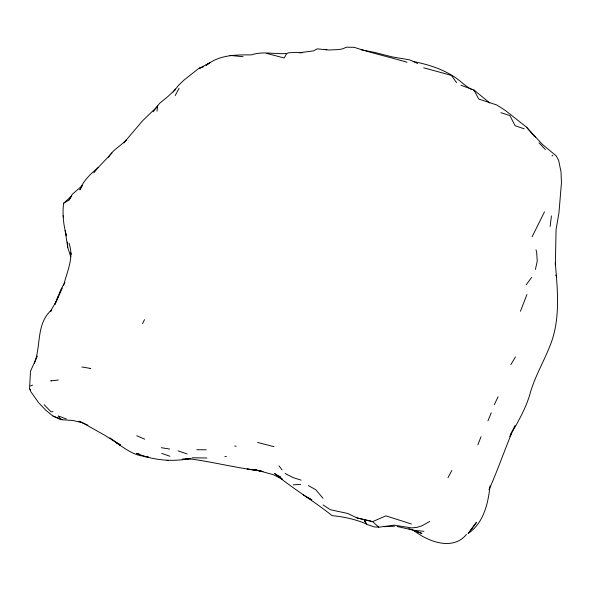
<?xml version="1.0" encoding="UTF-8"?>
<svg xmlns="http://www.w3.org/2000/svg" width="591" height="591" viewBox="0 0 591 591"><rect width="100%" height="100%" fill="white"/><g stroke="black" fill="none" stroke-linecap="round" stroke-linejoin="round"><path stroke-width="0.89" d="M38.836 402.981L30.821 391.678L29.55 388.597L30.488 371.244L37.373 356.004M63.606 203.274L69.103 199.935L71.629 195.939L63.606 203.274C62.247 214.193 63.488 225.297 66.502 235.846M69.154 243.219L69.073 243.536C74.237 257.765 66.923 271.638 63.688 285.276M551.418 215.937L550.147 226.456M156.999 111.145L157.561 105.878L159.932 103.041L168.28 96.2L175.653 89.13L173.089 92.137M429.694 521.461L422.085 525.731L417.18 527.335L411.72 527.918L394.034 525.163L378.831 527.194L372.596 521.639L385.923 515.854L411.425 524.01M490.079 485.854C488.077 503.414 483.815 522.983 468.094 533.459L476.412 522.4L470.983 529.928M535.402 269.503L537.249 261.148L536.658 252.224L535.971 249.83M34.396 363.184C41.289 345.691 35.962 324.688 50.87 310.511M520.435 311.28L526.928 294.562M488.934 489.791C497.26 471.315 503.791 452.233 511.51 433.55M477.89 444.816L481 436.756M487.967 420.807L491.254 412.784M62.321 288.083L54.867 304.476L60.651 290.033L64.973 282.247M58.679 295.596L55.155 303.353L51.136 310.039M494.29 404.709L498.073 396.805M532.129 236.755L544.496 211.829M510.727 434.104L515.005 425.572M142.512 323.595L144.522 319.65M175.217 95.535L179.021 88.369M447.993 477.668L451.797 470.517M302.038 52.843L296.401 52.414L288.903 52.762L286.746 53.486L284.212 57.977L266.8 53.434M69.103 199.935L72.309 194.262L82.474 185.478L79.866 189.881C83.287 180.484 90.948 173.71 98.342 167.401M510.831 364.625L515.507 356.934M50.841 311.464L51.794 309.935M509.678 436.446C517.398 422.868 525.665 409.068 529.987 393.924C534.567 377.161 543.639 362.002 549.977 345.853C560.667 319.775 557.549 290.573 555.348 263.128L555.348 265.041L556.072 229.626L558.96 212.723L561.45 182.745L561.014 171.863L558.643 160.316L556.22 155.884L542.309 144.315L526.574 127.228L505.423 110.51L496.78 104.984L478.717 99.037L474.019 90.054L461.017 85.259M108.567 157.287C112.674 149.634 120.956 146.014 126.57 139.557M526.123 284.914L531.605 277.408M153.202 111.825L157.561 105.878M174.345 90.6L178.615 85.237L184.156 79.94L198.775 68.408L201.856 67.33M93.866 172.823L98.409 167.283L111.95 152.995M126.644 139.631L123.8 142.904L142.564 120.778L157.25 106.624M466.484 534.419C452.965 551.122 428.01 541.74 413.826 530.474L421.9 533.429L413.737 530.445M551.987 156.024L552.792 155.219M30.437 385.953L32.579 385.103M51.284 380.715L50.73 380.922L58.339 379.991M203.4 66.79L199.359 68.29L210.566 62.328L206.052 65.269L210.795 62.166C223.154 54.616 237.552 54.867 251.485 54.882C262.84 50.885 274.955 54.498 286.746 53.486M52.983 411.624L51.158 411.883L44.118 404.709M299.578 52.717L313.429 50.907L317.182 48.861L329.039 49.999L338.665 49.548L342.536 48.898L346.496 47.199L353.736 47.302M282.542 479.205L273.086 474.603L256.191 470L263.032 471.566L254.536 469.764L247.141 469.106L260.018 470.82C236.282 467.924 213.026 461.985 189.327 458.749C171.604 461.889 153.135 460.367 136.514 453.334L139.971 454.331M189.327 458.749L182.205 459.296L190.996 458.779M293.254 484.849L300.701 484.391M224.861 456.592L226.383 456.511M383.943 526.684L394.419 526.234M90.068 368.481L90.763 368.466L81.861 366.974M206.88 458.003L192.164 457.774M196.796 449.751L206.215 449.788M148.193 456.725L144.529 456.644L147.802 456.799M378.831 527.194L374.413 526.928L366.612 524.35L363.99 519.592L356.905 517.886L347.7 513.453L330.421 509.738L323.041 504.936M166.987 460.529L168.139 460.581M229.98 55.428L243.1 56.699M423.88 531.302L414.343 530.356L397.255 526.522M52.902 415.99L60.777 419.632L73.121 420.519L82.481 422.757L105.301 435.574L120.121 445.038L109.83 437.842M144.167 456.222C133.751 455.343 125.159 448.68 116.782 443.065L120.076 444.454M161.254 447.69L169.543 449.049M413.205 61.479C427.396 64.308 441.625 68.637 453.903 76.601C460.212 80.524 465.228 86.308 471.921 89.61M372.596 521.639L356.905 517.886M325.139 49.489L326.823 49.829M364.883 519.792L371.104 521.188M361.204 49.784L375.122 52.525L392.128 56.876L409.711 59.883L417.601 63.488M273.995 446.678L257.595 442.437M354.297 47.346C371.621 53.124 389.513 57.032 407.036 62.24M423.688 67.788L451.391 75.397L456.584 82.614M234.716 445.902L236.105 446.338M500.873 112.659L509.87 115.555L515.116 125.735L524.187 128.808M301.159 480.173L292.87 477.506L285.15 473.494M178.017 450.822L187.118 453.962M161.69 453.371L169.898 456.245M408.876 528.635L413.168 530.216M66.31 418.975L58.177 415.938L60.777 419.632M53.124 416.167L62.41 419.699M366.28 523.877C355.442 519.312 343.763 516.77 332.076 515.64C313.525 500.74 292.885 488.787 274.63 473.524L279.994 476.885M136.765 435.73L144.721 439.179M82.481 422.757L78.965 421.213L87.926 425.21M280.836 478.54L282.402 479.286M306.5 496.979L311.849 499.912M473.443 90.453L474.972 91.287M308.31 485.514L315.897 489.821L322.989 498.287M303.205 494.926L311.021 499.388M116.782 443.065L120.121 445.038M280.991 477.506L278.686 476.08L280.149 476.996M489.791 102.967L474.019 90.054M52.547 415.724L45.906 410.287L39.368 403.52M533.651 135.694L535.712 137.407M539.051 142.771L545.323 149.553M526.574 127.228L532.816 134.689M29.55 388.597L30.658 389.853M278.989 465.848L282.055 469.904M363.99 519.592L366.612 524.35M70.75 256.856L67.743 247.37L65.113 230.616M555.813 274.978L556.752 277.534M63.067 215.722L63.651 217.385M66.015 233.977L66.406 235.469M70.927 252.697L71.23 254.411M67.418 242.022L67.743 247.37"/></g></svg>
